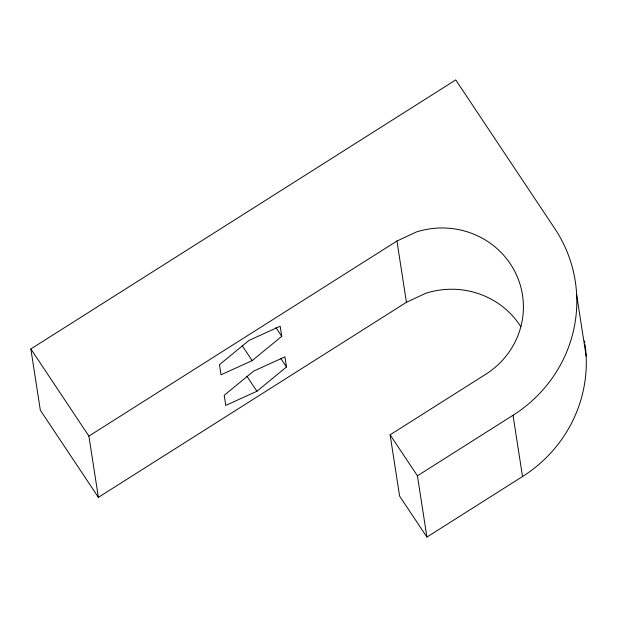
<?xml version="1.0" encoding="UTF-8"?>
<svg xmlns="http://www.w3.org/2000/svg" width="617" height="617" viewBox="0 0 617 617"><rect width="100%" height="100%" fill="white"/><g stroke="black" fill="none" stroke-linecap="round" stroke-linejoin="round"><path stroke-width="0.93" d="M252.168 360.621L281.738 336.342L280.18 326.231L249.037 340.399L219.459 364.678L221.025 374.789L252.168 360.621L242.188 345.643M256.911 391.255L286.481 366.976L284.915 356.865L253.78 371.033L224.202 395.312L225.768 405.423L256.911 391.255L246.931 376.277M98.381 497.356L40.336 410.228L30.85 348.96L455.747 79.917L554.76 228.545A139.002 134.761 -8.8 0 1 513.028 415.28L522.514 476.548L426.918 537.083L399.6 496.083L390.114 434.815L485.718 374.28A82.138 79.632 -8.8 0 0 515.581 273.007A82.138 79.632 -8.8 0 0 416.328 231.984L396.947 241.031L88.894 436.088L98.381 497.356L406.426 302.299L425.815 293.252A82.138 79.632 -8.8 0 1 520.887 326.786M426.918 537.083L417.431 475.815L513.028 415.28M390.114 434.815L417.431 475.815M275.961 327.673L281.738 336.342M280.704 358.307L286.481 366.976M30.85 348.96L88.894 436.088M576.664 294.833L586.15 356.102M396.947 241.031L406.426 302.299M585.093 344.741A139.002 134.761 -8.8 0 1 522.514 476.548M584.515 340.954A139.002 134.761 -8.8 0 1 584.816 342.844"/></g></svg>
